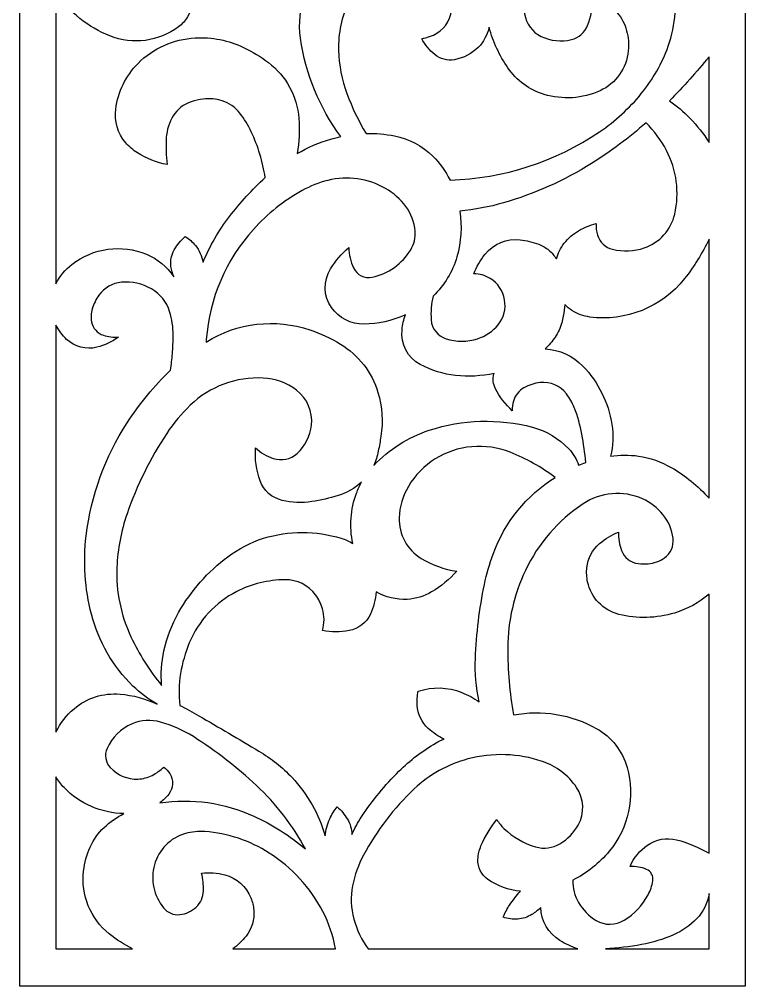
# Model space of a CAD drawing. Header units: centimetres. Extents: x -27 to -20.4, y -8.8 to 8.8.
# Drawn here: x -27 to -20.39, y -8.79 to 0 of the extents above; entities that cross this region are included whole.
import ezdxf

# ---------------------------------------------------------------- set-up
doc = ezdxf.new("R2010")
doc.units = ezdxf.units.CM
doc.header["$MEASUREMENT"] = 0
doc.layers.add('layer 1', color=7, linetype='Continuous')

msp = doc.modelspace()

# ---------------------------------------------------------------- linework, layer by layer
at = {"layer": 'layer 1', "color": 250}
for points, knots in [([(-26.99914, 8.80077), (-26.99914, 8.80077), (-20.39096, 8.80077), (-20.39096, 8.80077), (-20.39096, 8.80077), (-20.39096, 8.80077), (-20.39096, -8.79351), (-20.39096, -8.79351), (-20.39096, -8.79351), (-20.39096, -8.79351), (-26.99913, -8.79351), (-26.99913, -8.79351), (-26.99913, -8.79351), (-26.99913, -8.79351), (-26.99913, 8.80077), (-26.99913, 8.80077), (-26.99913, 8.80077), (-26.99913, 8.80077), (-26.99914, 8.80077), (-26.99914, 8.80077)], [0, 0, 0, 0, 0.1666667, 0.1666667, 0.1666667, 0.1666667, 0.3333333, 0.3333333, 0.3333333, 0.3333333, 0.5, 0.5, 0.5, 0.5, 0.6666667, 0.6666667, 0.6666667, 0.6666667, 1, 1, 1, 1]), ([(-26.66579, -2.4034), (-26.66579, -2.4034), (-26.66579, 0.24442), (-26.66579, 0.24442), (-26.66579, 0.24442), (-26.54449, 0.06792), (-26.37362, -0.06853), (-26.17463, -0.14771), (-26.17463, -0.14771), (-25.96661, -0.23045), (-25.73074, -0.19917), (-25.55162, -0.06489), (-25.55162, -0.06489), (-25.51878, -0.04029), (-25.49077, -0.00986), (-25.46898, 0.02491), (-25.46898, 0.02491), (-25.42393, 0.09677), (-25.41062, 0.18401), (-25.43224, 0.26601), (-25.43224, 0.26601), (-25.46281, 0.38204), (-25.51227, 0.4922), (-25.57868, 0.59214), (-25.57868, 0.59214), (-25.60114, 0.55385), (-25.63043, 0.52), (-25.66509, 0.49227), (-25.66509, 0.49227), (-25.72547, 0.44395), (-25.80479, 0.42609), (-25.88007, 0.4438), (-25.88007, 0.4438), (-25.97101, 0.4652), (-26.05396, 0.51226), (-26.119, 0.57933), (-26.119, 0.57933), (-26.22053, 0.68395), (-26.25732, 0.83555), (-26.2152, 0.97511), (-26.2152, 0.97511), (-26.18725, 1.06768), (-26.13826, 1.15257), (-26.0721, 1.22309), (-26.0721, 1.22309), (-25.95251, 1.35048), (-25.79204, 1.43211), (-25.61865, 1.45383), (-25.61865, 1.45383), (-25.51855, 1.46637), (-25.41684, 1.45455), (-25.32227, 1.4194), (-25.32227, 1.4194), (-25.2214, 1.38192), (-25.12725, 1.32828), (-25.04356, 1.26064), (-25.04356, 1.26064), (-24.83306, 1.09049), (-24.65961, 0.8789), (-24.53403, 0.63912), (-24.53403, 0.63912), (-24.46762, 0.51232), (-24.42102, 0.37605), (-24.39587, 0.23514), (-24.39587, 0.23514), (-24.44491, 0.10647), (-24.46045, -0.03247), (-24.44101, -0.16879), (-24.44101, -0.16879), (-24.39476, -0.49307), (-24.26857, -0.8006), (-24.07364, -1.06386), (-24.07364, -1.06386), (-24.10444, -1.07036), (-24.13501, -1.07795), (-24.16527, -1.08661), (-24.16527, -1.08661), (-24.27275, -1.11798), (-24.3759, -1.16254), (-24.47241, -1.21929), (-24.47241, -1.21929), (-24.45289, -1.11323), (-24.44727, -1.00511), (-24.4557, -0.8976), (-24.4557, -0.8976), (-24.4715, -0.69642), (-24.57239, -0.5117), (-24.73321, -0.3898), (-24.73321, -0.3898), (-24.80354, -0.33648), (-24.87911, -0.29046), (-24.95876, -0.25245), (-24.95876, -0.25245), (-25.09603, -0.18694), (-25.24749, -0.15701), (-25.39935, -0.16539), (-25.39935, -0.16539), (-25.59546, -0.17626), (-25.78059, -0.2589), (-25.91954, -0.39772), (-25.91954, -0.39772), (-26.03058, -0.51033), (-26.10167, -0.65611), (-26.12194, -0.81296), (-26.12194, -0.81296), (-26.1362, -0.92341), (-26.10348, -1.03471), (-26.03165, -1.11982), (-26.03165, -1.11982), (-26.001, -1.15614), (-25.96485, -1.18741), (-25.9245, -1.21249), (-25.9245, -1.21249), (-25.84162, -1.26402), (-25.75013, -1.3001), (-25.65438, -1.31898), (-25.65438, -1.31898), (-25.66462, -1.23737), (-25.66711, -1.15496), (-25.66183, -1.07288), (-25.66183, -1.07288), (-25.65732, -1.00272), (-25.63582, -0.93468), (-25.59922, -0.87465), (-25.59922, -0.87465), (-25.56197, -0.81356), (-25.50363, -0.76817), (-25.43527, -0.74707), (-25.43527, -0.74707), (-25.39986, -0.73613), (-25.3636, -0.72816), (-25.32688, -0.72322), (-25.32688, -0.72322), (-25.26907, -0.71545), (-25.21023, -0.72051), (-25.15459, -0.73803), (-25.15459, -0.73803), (-25.09026, -0.75835), (-25.0337, -0.79799), (-24.99264, -0.85151), (-24.99264, -0.85151), (-24.95241, -0.90396), (-24.91782, -0.96051), (-24.88945, -1.0202), (-24.88945, -1.0202), (-24.82671, -1.15212), (-24.78402, -1.2927), (-24.76282, -1.43723), (-24.76282, -1.43723), (-24.88074, -1.54595), (-24.98917, -1.6645), (-25.08695, -1.79165), (-25.08695, -1.79165), (-25.18497, -1.9191), (-25.266, -2.05871), (-25.32804, -2.20704), (-25.32804, -2.20704), (-25.33387, -2.17948), (-25.34254, -2.1526), (-25.35391, -2.12682), (-25.35391, -2.12682), (-25.36529, -2.10101), (-25.37993, -2.07678), (-25.3975, -2.0547), (-25.3975, -2.0547), (-25.4233, -2.02279), (-25.45451, -1.9957), (-25.48971, -1.97462), (-25.48971, -1.97462), (-25.52977, -2.00812), (-25.56346, -2.04853), (-25.58919, -2.09397), (-25.58919, -2.09397), (-25.61538, -2.14022), (-25.62596, -2.19364), (-25.61935, -2.24638), (-25.61935, -2.24638), (-25.61532, -2.27857), (-25.60686, -2.31004), (-25.59422, -2.33991), (-25.59422, -2.33991), (-25.6545, -2.24844), (-25.74072, -2.17713), (-25.84189, -2.13511), (-25.84189, -2.13511), (-26.06837, -2.04109), (-26.32772, -2.07618), (-26.52091, -2.22722), (-26.52091, -2.22722), (-26.58155, -2.27462), (-26.631, -2.33474), (-26.66579, -2.4034), (-26.66579, -2.4034), (-26.66579, -2.4034), (-26.66579, -2.4034), (-26.66579, -2.4034)], [0, 0, 0, 0, 0.02, 0.02, 0.02, 0.02, 0.04, 0.04, 0.04, 0.04, 0.06, 0.06, 0.06, 0.06, 0.08, 0.08, 0.08, 0.08, 0.1, 0.1, 0.1, 0.1, 0.12, 0.12, 0.12, 0.12, 0.14, 0.14, 0.14, 0.14, 0.16, 0.16, 0.16, 0.16, 0.18, 0.18, 0.18, 0.18, 0.2, 0.2, 0.2, 0.2, 0.22, 0.22, 0.22, 0.22, 0.24, 0.24, 0.24, 0.24, 0.26, 0.26, 0.26, 0.26, 0.28, 0.28, 0.28, 0.28, 0.3, 0.3, 0.3, 0.3, 0.32, 0.32, 0.32, 0.32, 0.34, 0.34, 0.34, 0.34, 0.36, 0.36, 0.36, 0.36, 0.38, 0.38, 0.38, 0.38, 0.4, 0.4, 0.4, 0.4, 0.42, 0.42, 0.42, 0.42, 0.44, 0.44, 0.44, 0.44, 0.46, 0.46, 0.46, 0.46, 0.48, 0.48, 0.48, 0.48, 0.5, 0.5, 0.5, 0.5, 0.52, 0.52, 0.52, 0.52, 0.54, 0.54, 0.54, 0.54, 0.56, 0.56, 0.56, 0.56, 0.58, 0.58, 0.58, 0.58, 0.6, 0.6, 0.6, 0.6, 0.62, 0.62, 0.62, 0.62, 0.64, 0.64, 0.64, 0.64, 0.66, 0.66, 0.66, 0.66, 0.68, 0.68, 0.68, 0.68, 0.7, 0.7, 0.7, 0.7, 0.72, 0.72, 0.72, 0.72, 0.74, 0.74, 0.74, 0.74, 0.76, 0.76, 0.76, 0.76, 0.78, 0.78, 0.78, 0.78, 0.8, 0.8, 0.8, 0.8, 0.82, 0.82, 0.82, 0.82, 0.84, 0.84, 0.84, 0.84, 0.86, 0.86, 0.86, 0.86, 0.88, 0.88, 0.88, 0.88, 0.9, 0.9, 0.9, 0.9, 0.92, 0.92, 0.92, 0.92, 0.94, 0.94, 0.94, 0.94, 0.96, 0.96, 0.96, 0.96, 1, 1, 1, 1]), ([(-23.33859, -0.17281), (-23.3089, -0.22822), (-23.26862, -0.27726), (-23.22001, -0.31714), (-23.22001, -0.31714), (-23.16953, -0.35855), (-23.10348, -0.37574), (-23.03922, -0.36413), (-23.03922, -0.36413), (-22.95655, -0.3492), (-22.88056, -0.30907), (-22.82163, -0.24919), (-22.82163, -0.24919), (-22.79841, -0.22559), (-22.7789, -0.19861), (-22.76375, -0.16917), (-22.76375, -0.16917), (-22.74865, -0.13982), (-22.73657, -0.10902), (-22.72769, -0.07723), (-22.72769, -0.07723), (-22.72729, -0.07586), (-22.72689, -0.07449), (-22.7265, -0.07312), (-22.7265, -0.07312), (-22.7261, -0.07175), (-22.72574, -0.07037), (-22.72541, -0.06898), (-22.72541, -0.06898), (-22.68919, -0.20092), (-22.63116, -0.32584), (-22.5537, -0.43862), (-22.5537, -0.43862), (-22.47453, -0.55385), (-22.35875, -0.63882), (-22.22506, -0.67971), (-22.22506, -0.67971), (-22.05693, -0.73118), (-21.87588, -0.71944), (-21.71584, -0.64661), (-21.71584, -0.64661), (-21.57081, -0.58058), (-21.47254, -0.4418), (-21.45859, -0.28306), (-21.45859, -0.28306), (-21.4532, -0.22179), (-21.45838, -0.16007), (-21.47394, -0.10056), (-21.47394, -0.10056), (-21.48958, -0.04072), (-21.51875, 0.01472), (-21.55923, 0.0615), (-21.55923, 0.0615), (-21.61743, 0.12712), (-21.69355, 0.17422), (-21.77825, 0.19702), (-21.77825, 0.19702), (-21.78118, 0.11185), (-21.79839, 0.02774), (-21.82914, -0.05174), (-21.82914, -0.05174), (-21.85405, -0.11614), (-21.9089, -0.16434), (-21.97596, -0.18081), (-21.97596, -0.18081), (-22.06828, -0.20347), (-22.16565, -0.19336), (-22.25136, -0.15225), (-22.25136, -0.15225), (-22.33298, -0.11302), (-22.38959, -0.03547), (-22.40217, 0.05422), (-22.40217, 0.05422), (-22.41177, 0.12267), (-22.40959, 0.19227), (-22.39574, 0.25999), (-22.39574, 0.25999), (-22.36384, 0.41606), (-22.30178, 0.56445), (-22.2131, 0.69679), (-22.2131, 0.69679), (-22.13981, 0.80617), (-22.02855, 0.88461), (-21.90092, 0.91697), (-21.90092, 0.91697), (-21.74573, 0.95437), (-21.58243, 0.93931), (-21.43667, 0.87421), (-21.43667, 0.87421), (-21.33611, 0.82929), (-21.25026, 0.75682), (-21.18907, 0.66525), (-21.18907, 0.66525), (-21.12859, 0.57475), (-21.08485, 0.47408), (-21.05994, 0.36812), (-21.05994, 0.36812), (-21.01249, 0.16623), (-21.02476, -0.0452), (-21.09518, -0.24027), (-21.09518, -0.24027), (-21.15183, -0.39719), (-21.23473, -0.54341), (-21.34028, -0.67261), (-21.34028, -0.67261), (-21.44939, -0.80617), (-21.57735, -0.92319), (-21.7201, -1.01996), (-21.7201, -1.01996), (-22.12252, -1.29277), (-22.59453, -1.44546), (-23.08048, -1.46017), (-23.08048, -1.46017), (-23.12058, -1.3795), (-23.17358, -1.30596), (-23.23743, -1.2424), (-23.23743, -1.2424), (-23.33258, -1.14769), (-23.45355, -1.08326), (-23.58525, -1.05721), (-23.58525, -1.05721), (-23.67053, -1.04033), (-23.75744, -1.03323), (-23.84432, -1.03604), (-23.84432, -1.03604), (-23.91339, -0.9206), (-23.97165, -0.799), (-24.01837, -0.67285), (-24.01837, -0.67285), (-24.06529, -0.54612), (-24.09116, -0.41253), (-24.09495, -0.27745), (-24.09495, -0.27745), (-24.09925, -0.12406), (-24.06742, 0.02826), (-24.00208, 0.1671), (-24.00208, 0.1671), (-23.90134, 0.3813), (-23.67578, 0.50832), (-23.44035, 0.48376), (-23.44035, 0.48376), (-23.36797, 0.47582), (-23.29819, 0.45206), (-23.23599, 0.4142), (-23.23599, 0.4142), (-23.13365, 0.35191), (-23.06984, 0.24188), (-23.06646, 0.12213), (-23.06646, 0.12213), (-23.06366, 0.02282), (-23.1146, -0.07037), (-23.19964, -0.12171), (-23.19964, -0.12171), (-23.24228, -0.14744), (-23.28945, -0.16478), (-23.33859, -0.17281), (-23.33859, -0.17281), (-23.33859, -0.17281), (-23.33859, -0.17281), (-23.33859, -0.17281)], [0, 0, 0, 0, 0.0243902, 0.0243902, 0.0243902, 0.0243902, 0.0487805, 0.0487805, 0.0487805, 0.0487805, 0.0731707, 0.0731707, 0.0731707, 0.0731707, 0.097561, 0.097561, 0.097561, 0.097561, 0.1219512, 0.1219512, 0.1219512, 0.1219512, 0.1463415, 0.1463415, 0.1463415, 0.1463415, 0.1707317, 0.1707317, 0.1707317, 0.1707317, 0.195122, 0.195122, 0.195122, 0.195122, 0.2195122, 0.2195122, 0.2195122, 0.2195122, 0.2439024, 0.2439024, 0.2439024, 0.2439024, 0.2682927, 0.2682927, 0.2682927, 0.2682927, 0.2926829, 0.2926829, 0.2926829, 0.2926829, 0.3170732, 0.3170732, 0.3170732, 0.3170732, 0.3414634, 0.3414634, 0.3414634, 0.3414634, 0.3658537, 0.3658537, 0.3658537, 0.3658537, 0.3902439, 0.3902439, 0.3902439, 0.3902439, 0.4146341, 0.4146341, 0.4146341, 0.4146341, 0.4390244, 0.4390244, 0.4390244, 0.4390244, 0.4634146, 0.4634146, 0.4634146, 0.4634146, 0.4878049, 0.4878049, 0.4878049, 0.4878049, 0.5121951, 0.5121951, 0.5121951, 0.5121951, 0.5365854, 0.5365854, 0.5365854, 0.5365854, 0.5609756, 0.5609756, 0.5609756, 0.5609756, 0.5853659, 0.5853659, 0.5853659, 0.5853659, 0.6097561, 0.6097561, 0.6097561, 0.6097561, 0.6341463, 0.6341463, 0.6341463, 0.6341463, 0.6585366, 0.6585366, 0.6585366, 0.6585366, 0.6829268, 0.6829268, 0.6829268, 0.6829268, 0.7073171, 0.7073171, 0.7073171, 0.7073171, 0.7317073, 0.7317073, 0.7317073, 0.7317073, 0.7560976, 0.7560976, 0.7560976, 0.7560976, 0.7804878, 0.7804878, 0.7804878, 0.7804878, 0.804878, 0.804878, 0.804878, 0.804878, 0.8292683, 0.8292683, 0.8292683, 0.8292683, 0.8536585, 0.8536585, 0.8536585, 0.8536585, 0.8780488, 0.8780488, 0.8780488, 0.8780488, 0.902439, 0.902439, 0.902439, 0.902439, 0.9268293, 0.9268293, 0.9268293, 0.9268293, 0.9512195, 0.9512195, 0.9512195, 0.9512195, 1, 1, 1, 1]), ([(-21.08453, -0.73852), (-20.95811, -0.61077), (-20.83794, -0.47701), (-20.72444, -0.33766), (-20.72444, -0.33766), (-20.72444, -0.33766), (-20.72444, -1.11679), (-20.72444, -1.11679), (-20.72444, -1.11679), (-20.77478, -1.03733), (-20.83295, -0.96313), (-20.89811, -0.89529), (-20.89811, -0.89529), (-20.95488, -0.83696), (-21.01733, -0.78445), (-21.08453, -0.73853), (-21.08453, -0.73853), (-21.08453, -0.73853), (-21.08453, -0.73852), (-21.08453, -0.73852)], [0, 0, 0, 0, 0.1666667, 0.1666667, 0.1666667, 0.1666667, 0.3333333, 0.3333333, 0.3333333, 0.3333333, 0.5, 0.5, 0.5, 0.5, 0.6666667, 0.6666667, 0.6666667, 0.6666667, 1, 1, 1, 1]), ([(-23.23393, -2.51571), (-23.1321, -2.41739), (-23.05778, -2.29421), (-23.01833, -2.15826), (-23.01833, -2.15826), (-22.97908, -2.02299), (-22.97003, -1.88081), (-22.99187, -1.74166), (-22.99187, -1.74166), (-22.85725, -1.72949), (-22.72412, -1.70451), (-22.59424, -1.66705), (-22.59424, -1.66705), (-22.31175, -1.58554), (-22.04216, -1.46483), (-21.79323, -1.30836), (-21.79323, -1.30836), (-21.61808, -1.19826), (-21.45203, -1.07435), (-21.29664, -0.93778), (-21.29664, -0.93778), (-21.22291, -1.01222), (-21.16062, -1.09722), (-21.11183, -1.18994), (-21.11183, -1.18994), (-21.01821, -1.36781), (-20.99134, -1.57345), (-21.03599, -1.76943), (-21.03599, -1.76943), (-21.06877, -1.91332), (-21.17422, -2.02986), (-21.31409, -2.07694), (-21.31409, -2.07694), (-21.40687, -2.10817), (-21.5066, -2.11271), (-21.60184, -2.09005), (-21.60184, -2.09005), (-21.66753, -2.07444), (-21.72005, -2.02509), (-21.73979, -1.96051), (-21.73979, -1.96051), (-21.75012, -1.92668), (-21.75427, -1.89126), (-21.75205, -1.85596), (-21.75205, -1.85596), (-21.80769, -1.87084), (-21.86117, -1.89283), (-21.91117, -1.92141), (-21.91117, -1.92141), (-21.96145, -1.95015), (-22.00557, -1.98849), (-22.04105, -2.03427), (-22.04105, -2.03427), (-22.07362, -2.07723), (-22.09815, -2.12572), (-22.11346, -2.17741), (-22.11346, -2.17741), (-22.13156, -2.14751), (-22.15446, -2.1208), (-22.18125, -2.09835), (-22.18125, -2.09835), (-22.20892, -2.07555), (-22.24006, -2.05735), (-22.2735, -2.04443), (-22.2735, -2.04443), (-22.32759, -2.02354), (-22.38413, -2.00968), (-22.44175, -2.0032), (-22.44175, -2.0032), (-22.56413, -1.98947), (-22.68493, -2.03923), (-22.76202, -2.13526), (-22.76202, -2.13526), (-22.80496, -2.18873), (-22.83954, -2.2484), (-22.8646, -2.31225), (-22.8646, -2.31225), (-22.81207, -2.31327), (-22.7607, -2.32799), (-22.7156, -2.35493), (-22.7156, -2.35493), (-22.64601, -2.39782), (-22.59818, -2.46853), (-22.58427, -2.54908), (-22.58427, -2.54908), (-22.57035, -2.62964), (-22.59199, -2.71265), (-22.64315, -2.7764), (-22.64315, -2.7764), (-22.69132, -2.83632), (-22.75615, -2.88069), (-22.82943, -2.90393), (-22.82943, -2.90393), (-22.92276, -2.93359), (-23.02302, -2.93377), (-23.11647, -2.90446), (-23.11647, -2.90446), (-23.19278, -2.88055), (-23.24665, -2.8122), (-23.25218, -2.73242), (-23.25218, -2.73242), (-23.2572, -2.65969), (-23.25105, -2.58659), (-23.23393, -2.51572), (-23.23393, -2.51572), (-23.23393, -2.51572), (-23.23393, -2.51571), (-23.23393, -2.51571)], [0, 0, 0, 0, 0.0357143, 0.0357143, 0.0357143, 0.0357143, 0.0714286, 0.0714286, 0.0714286, 0.0714286, 0.1071429, 0.1071429, 0.1071429, 0.1071429, 0.1428571, 0.1428571, 0.1428571, 0.1428571, 0.1785714, 0.1785714, 0.1785714, 0.1785714, 0.2142857, 0.2142857, 0.2142857, 0.2142857, 0.25, 0.25, 0.25, 0.25, 0.2857143, 0.2857143, 0.2857143, 0.2857143, 0.3214286, 0.3214286, 0.3214286, 0.3214286, 0.3571429, 0.3571429, 0.3571429, 0.3571429, 0.3928571, 0.3928571, 0.3928571, 0.3928571, 0.4285714, 0.4285714, 0.4285714, 0.4285714, 0.4642857, 0.4642857, 0.4642857, 0.4642857, 0.5, 0.5, 0.5, 0.5, 0.5357143, 0.5357143, 0.5357143, 0.5357143, 0.5714286, 0.5714286, 0.5714286, 0.5714286, 0.6071429, 0.6071429, 0.6071429, 0.6071429, 0.6428571, 0.6428571, 0.6428571, 0.6428571, 0.6785714, 0.6785714, 0.6785714, 0.6785714, 0.7142857, 0.7142857, 0.7142857, 0.7142857, 0.75, 0.75, 0.75, 0.75, 0.7857143, 0.7857143, 0.7857143, 0.7857143, 0.8214286, 0.8214286, 0.8214286, 0.8214286, 0.8571429, 0.8571429, 0.8571429, 0.8571429, 0.8928571, 0.8928571, 0.8928571, 0.8928571, 0.9285714, 0.9285714, 0.9285714, 0.9285714, 1, 1, 1, 1]), ([(-23.7747, -4.05901), (-23.75603, -4.01676), (-23.74214, -3.97257), (-23.73328, -3.92723), (-23.73328, -3.92723), (-23.72445, -3.88204), (-23.71651, -3.83667), (-23.70947, -3.79117), (-23.70947, -3.79117), (-23.68888, -3.65836), (-23.69804, -3.5227), (-23.73633, -3.39387), (-23.73633, -3.39387), (-23.79129, -3.20898), (-23.91333, -3.05142), (-24.07867, -2.95207), (-24.07867, -2.95207), (-24.16598, -2.8996), (-24.25862, -2.85663), (-24.35508, -2.82389), (-24.35508, -2.82389), (-24.67065, -2.71682), (-25.0174, -2.75745), (-25.29952, -2.93481), (-25.29952, -2.93481), (-25.29977, -2.93498), (-25.30002, -2.93513), (-25.30028, -2.93529), (-25.30028, -2.93529), (-25.29963, -2.9268), (-25.29899, -2.9183), (-25.29834, -2.90981), (-25.29834, -2.90981), (-25.27021, -2.5377), (-25.11909, -2.18529), (-24.86904, -1.90828), (-24.86904, -1.90828), (-24.74155, -1.76707), (-24.5917, -1.64772), (-24.42557, -1.55501), (-24.42557, -1.55501), (-24.35199, -1.51395), (-24.27325, -1.48285), (-24.19147, -1.46254), (-24.19147, -1.46254), (-24.01383, -1.4184), (-23.82586, -1.44482), (-23.66722, -1.53614), (-23.66722, -1.53614), (-23.59492, -1.57776), (-23.53188, -1.63379), (-23.48203, -1.7007), (-23.48203, -1.7007), (-23.43361, -1.76577), (-23.40446, -1.8432), (-23.39793, -1.92404), (-23.39793, -1.92404), (-23.39314, -1.98329), (-23.40715, -2.04258), (-23.43794, -2.09342), (-23.43794, -2.09342), (-23.51542, -2.22137), (-23.64194, -2.31212), (-23.78795, -2.3446), (-23.78795, -2.3446), (-23.85766, -2.36012), (-23.92875, -2.32448), (-23.95813, -2.25938), (-23.95813, -2.25938), (-23.98444, -2.20103), (-23.99941, -2.13818), (-24.00223, -2.07424), (-24.00223, -2.07424), (-24.0662, -2.13098), (-24.12191, -2.19637), (-24.16777, -2.26853), (-24.16777, -2.26853), (-24.23661, -2.37692), (-24.23315, -2.51604), (-24.15886, -2.62076), (-24.15886, -2.62076), (-24.09125, -2.7161), (-23.98125, -2.77214), (-23.86438, -2.77068), (-23.86438, -2.77068), (-23.73598, -2.76909), (-23.60932, -2.74113), (-23.49218, -2.6885), (-23.49218, -2.6885), (-23.49129, -2.68808), (-23.49039, -2.68766), (-23.48951, -2.68724), (-23.48951, -2.68724), (-23.48951, -2.68724), (-23.48683, -2.68597), (-23.48683, -2.68597), (-23.48683, -2.68597), (-23.50191, -2.73037), (-23.51214, -2.77626), (-23.51734, -2.82286), (-23.51734, -2.82286), (-23.53179, -2.95247), (-23.46603, -3.07774), (-23.35105, -3.13928), (-23.35105, -3.13928), (-23.25165, -3.19253), (-23.14304, -3.22633), (-23.03097, -3.23888), (-23.03097, -3.23888), (-22.91357, -3.25104), (-22.79501, -3.2449), (-22.67949, -3.22067), (-22.67949, -3.22067), (-22.67962, -3.22135), (-22.6798, -3.22203), (-22.68, -3.2227), (-22.68, -3.2227), (-22.68021, -3.22336), (-22.68042, -3.22403), (-22.68062, -3.2247), (-22.68062, -3.2247), (-22.69356, -3.26974), (-22.68869, -3.31799), (-22.66699, -3.35952), (-22.66699, -3.35952), (-22.62783, -3.43447), (-22.57615, -3.50215), (-22.51415, -3.55966), (-22.51415, -3.55966), (-22.51583, -3.53023), (-22.51254, -3.50073), (-22.50444, -3.47238), (-22.50444, -3.47238), (-22.48965, -3.42067), (-22.45497, -3.37687), (-22.40803, -3.35059), (-22.40803, -3.35059), (-22.3624, -3.32505), (-22.3121, -3.3089), (-22.26013, -3.30309), (-22.26013, -3.30309), (-22.16811, -3.29281), (-22.07741, -3.33183), (-22.02152, -3.40565), (-22.02152, -3.40565), (-21.99235, -3.44419), (-21.96846, -3.48646), (-21.95049, -3.53132), (-21.95049, -3.53132), (-21.91911, -3.60962), (-21.89581, -3.69095), (-21.88097, -3.77399), (-21.88097, -3.77399), (-21.86577, -3.85899), (-21.85387, -3.94455), (-21.84528, -4.03046), (-21.84528, -4.03046), (-21.86753, -4.03838), (-21.88955, -4.04687), (-21.91136, -4.05593), (-21.91136, -4.05593), (-21.92954, -4.00011), (-21.95979, -3.94902), (-21.99998, -3.90623), (-21.99998, -3.90623), (-22.08959, -3.81085), (-22.20418, -3.74265), (-22.33075, -3.70939), (-22.33075, -3.70939), (-22.6401, -3.6281), (-22.96617, -3.63779), (-23.27012, -3.7374), (-23.27012, -3.7374), (-23.4627, -3.80051), (-23.63619, -3.91107), (-23.7747, -4.059), (-23.7747, -4.059), (-23.7747, -4.059), (-23.7747, -4.05901), (-23.7747, -4.05901)], [0, 0, 0, 0, 0.0217391, 0.0217391, 0.0217391, 0.0217391, 0.0434783, 0.0434783, 0.0434783, 0.0434783, 0.0652174, 0.0652174, 0.0652174, 0.0652174, 0.0869565, 0.0869565, 0.0869565, 0.0869565, 0.1086957, 0.1086957, 0.1086957, 0.1086957, 0.1304348, 0.1304348, 0.1304348, 0.1304348, 0.1521739, 0.1521739, 0.1521739, 0.1521739, 0.173913, 0.173913, 0.173913, 0.173913, 0.1956522, 0.1956522, 0.1956522, 0.1956522, 0.2173913, 0.2173913, 0.2173913, 0.2173913, 0.2391304, 0.2391304, 0.2391304, 0.2391304, 0.2608696, 0.2608696, 0.2608696, 0.2608696, 0.2826087, 0.2826087, 0.2826087, 0.2826087, 0.3043478, 0.3043478, 0.3043478, 0.3043478, 0.326087, 0.326087, 0.326087, 0.326087, 0.3478261, 0.3478261, 0.3478261, 0.3478261, 0.3695652, 0.3695652, 0.3695652, 0.3695652, 0.3913043, 0.3913043, 0.3913043, 0.3913043, 0.4130435, 0.4130435, 0.4130435, 0.4130435, 0.4347826, 0.4347826, 0.4347826, 0.4347826, 0.4565217, 0.4565217, 0.4565217, 0.4565217, 0.4782609, 0.4782609, 0.4782609, 0.4782609, 0.5, 0.5, 0.5, 0.5, 0.5217391, 0.5217391, 0.5217391, 0.5217391, 0.5434783, 0.5434783, 0.5434783, 0.5434783, 0.5652174, 0.5652174, 0.5652174, 0.5652174, 0.5869565, 0.5869565, 0.5869565, 0.5869565, 0.6086957, 0.6086957, 0.6086957, 0.6086957, 0.6304348, 0.6304348, 0.6304348, 0.6304348, 0.6521739, 0.6521739, 0.6521739, 0.6521739, 0.673913, 0.673913, 0.673913, 0.673913, 0.6956522, 0.6956522, 0.6956522, 0.6956522, 0.7173913, 0.7173913, 0.7173913, 0.7173913, 0.7391304, 0.7391304, 0.7391304, 0.7391304, 0.7608696, 0.7608696, 0.7608696, 0.7608696, 0.7826087, 0.7826087, 0.7826087, 0.7826087, 0.8043478, 0.8043478, 0.8043478, 0.8043478, 0.826087, 0.826087, 0.826087, 0.826087, 0.8478261, 0.8478261, 0.8478261, 0.8478261, 0.8695652, 0.8695652, 0.8695652, 0.8695652, 0.8913043, 0.8913043, 0.8913043, 0.8913043, 0.9130435, 0.9130435, 0.9130435, 0.9130435, 0.9347826, 0.9347826, 0.9347826, 0.9347826, 0.9565217, 0.9565217, 0.9565217, 0.9565217, 1, 1, 1, 1]), ([(-20.72444, -4.35546), (-20.8237, -4.24445), (-20.93998, -4.15001), (-21.06898, -4.07562), (-21.06898, -4.07562), (-21.16057, -4.02281), (-21.26124, -3.98771), (-21.36582, -3.97213), (-21.36582, -3.97213), (-21.45064, -3.96086), (-21.53658, -3.96137), (-21.62125, -3.97367), (-21.62125, -3.97367), (-21.59701, -3.87918), (-21.59247, -3.78076), (-21.60792, -3.68444), (-21.60792, -3.68444), (-21.64, -3.48449), (-21.73201, -3.2991), (-21.87191, -3.15268), (-21.87191, -3.15268), (-21.96225, -3.05813), (-22.08565, -3.00232), (-22.21631, -2.99697), (-22.21631, -2.99697), (-22.18113, -2.96466), (-22.14994, -2.92829), (-22.12337, -2.8886), (-22.12337, -2.8886), (-22.09672, -2.84879), (-22.07669, -2.80494), (-22.06407, -2.75873), (-22.06407, -2.75873), (-22.05854, -2.73844), (-22.05379, -2.71793), (-22.04986, -2.69726), (-22.04986, -2.69726), (-22.04322, -2.66227), (-22.03863, -2.62693), (-22.03609, -2.5914), (-22.03609, -2.5914), (-22.01693, -2.61276), (-21.99505, -2.63152), (-21.97102, -2.64721), (-21.97102, -2.64721), (-21.92232, -2.6787), (-21.86725, -2.69896), (-21.80975, -2.70653), (-21.80975, -2.70653), (-21.48081, -2.74978), (-21.15358, -2.6173), (-20.94765, -2.35719), (-20.94765, -2.35719), (-20.85979, -2.24625), (-20.78491, -2.12567), (-20.72444, -1.99773), (-20.72444, -1.99773), (-20.72444, -1.99773), (-20.72444, -4.35546), (-20.72444, -4.35546)], [0, 0, 0, 0, 0.0625, 0.0625, 0.0625, 0.0625, 0.125, 0.125, 0.125, 0.125, 0.1875, 0.1875, 0.1875, 0.1875, 0.25, 0.25, 0.25, 0.25, 0.3125, 0.3125, 0.3125, 0.3125, 0.375, 0.375, 0.375, 0.375, 0.4375, 0.4375, 0.4375, 0.4375, 0.5, 0.5, 0.5, 0.5, 0.5625, 0.5625, 0.5625, 0.5625, 0.625, 0.625, 0.625, 0.625, 0.6875, 0.6875, 0.6875, 0.6875, 0.75, 0.75, 0.75, 0.75, 0.8125, 0.8125, 0.8125, 0.8125, 0.875, 0.875, 0.875, 0.875, 1, 1, 1, 1]), ([(-26.66579, -6.48447), (-26.66579, -6.48447), (-26.66579, -2.77987), (-26.66579, -2.77987), (-26.66579, -2.77987), (-26.64139, -2.82844), (-26.60866, -2.87234), (-26.56908, -2.90958), (-26.56908, -2.90958), (-26.49535, -2.97892), (-26.39163, -3.00623), (-26.29333, -2.98211), (-26.29333, -2.98211), (-26.22286, -2.96482), (-26.15659, -2.9336), (-26.09839, -2.89025), (-26.09839, -2.89025), (-26.14413, -2.89241), (-26.18989, -2.88648), (-26.23357, -2.87276), (-26.23357, -2.87276), (-26.28945, -2.85521), (-26.33109, -2.80819), (-26.34182, -2.75061), (-26.34182, -2.75061), (-26.34918, -2.7111), (-26.34711, -2.67039), (-26.33579, -2.63182), (-26.33579, -2.63182), (-26.32267, -2.58709), (-26.30198, -2.54491), (-26.27464, -2.50715), (-26.27464, -2.50715), (-26.22663, -2.44083), (-26.15236, -2.39832), (-26.07087, -2.39047), (-26.07087, -2.39047), (-25.97568, -2.38131), (-25.87996, -2.40213), (-25.79716, -2.44998), (-25.79716, -2.44998), (-25.71803, -2.49557), (-25.65896, -2.56937), (-25.63175, -2.65654), (-25.63175, -2.65654), (-25.61001, -2.7262), (-25.59905, -2.7988), (-25.59924, -2.87176), (-25.59924, -2.87176), (-25.59938, -2.92802), (-25.60181, -2.98425), (-25.60652, -3.0403), (-25.60652, -3.0403), (-25.61075, -3.09017), (-25.61626, -3.13993), (-25.62305, -3.18951), (-25.62305, -3.18951), (-25.77249, -3.33418), (-25.90512, -3.49518), (-26.01849, -3.66956), (-26.01849, -3.66956), (-26.21982, -3.97925), (-26.34728, -4.3309), (-26.39107, -4.69767), (-26.39107, -4.69767), (-26.4196, -4.93667), (-26.40341, -5.17881), (-26.34325, -5.41187), (-26.34325, -5.41187), (-26.27916, -5.66019), (-26.14852, -5.88617), (-25.96526, -6.06558), (-25.96526, -6.06558), (-25.89954, -6.12993), (-25.82562, -6.18529), (-25.74539, -6.23026), (-25.74539, -6.23026), (-25.85167, -6.18036), (-25.96589, -6.14962), (-26.08286, -6.13943), (-26.08286, -6.13943), (-26.23456, -6.12623), (-26.38516, -6.17402), (-26.50144, -6.27234), (-26.50144, -6.27234), (-26.57052, -6.33074), (-26.6265, -6.40299), (-26.66579, -6.48447)], [0, 0, 0, 0, 0.0434783, 0.0434783, 0.0434783, 0.0434783, 0.0869565, 0.0869565, 0.0869565, 0.0869565, 0.1304348, 0.1304348, 0.1304348, 0.1304348, 0.173913, 0.173913, 0.173913, 0.173913, 0.2173913, 0.2173913, 0.2173913, 0.2173913, 0.2608696, 0.2608696, 0.2608696, 0.2608696, 0.3043478, 0.3043478, 0.3043478, 0.3043478, 0.3478261, 0.3478261, 0.3478261, 0.3478261, 0.3913043, 0.3913043, 0.3913043, 0.3913043, 0.4347826, 0.4347826, 0.4347826, 0.4347826, 0.4782609, 0.4782609, 0.4782609, 0.4782609, 0.5217391, 0.5217391, 0.5217391, 0.5217391, 0.5652174, 0.5652174, 0.5652174, 0.5652174, 0.6086957, 0.6086957, 0.6086957, 0.6086957, 0.6521739, 0.6521739, 0.6521739, 0.6521739, 0.6956522, 0.6956522, 0.6956522, 0.6956522, 0.7391304, 0.7391304, 0.7391304, 0.7391304, 0.7826087, 0.7826087, 0.7826087, 0.7826087, 0.826087, 0.826087, 0.826087, 0.826087, 0.8695652, 0.8695652, 0.8695652, 0.8695652, 0.9130435, 0.9130435, 0.9130435, 0.9130435, 1, 1, 1, 1]), ([(-23.88509, -4.21133), (-23.90284, -4.24292), (-23.91825, -4.27577), (-23.93119, -4.30961), (-23.93119, -4.30961), (-23.98615, -4.45632), (-23.99783, -4.61565), (-23.9648, -4.76879), (-23.9648, -4.76879), (-23.9977, -4.74793), (-24.03323, -4.73159), (-24.07047, -4.72016), (-24.07047, -4.72016), (-24.30117, -4.64942), (-24.54768, -4.64971), (-24.77819, -4.72108), (-24.77819, -4.72108), (-24.89517, -4.75837), (-25.00496, -4.81514), (-25.10302, -4.88903), (-25.10302, -4.88903), (-25.28517, -5.0263), (-25.4374, -5.19914), (-25.55055, -5.39718), (-25.55055, -5.39718), (-25.61244, -5.50552), (-25.65735, -5.62267), (-25.68374, -5.74462), (-25.68374, -5.74462), (-25.70626, -5.84837), (-25.7133, -5.95486), (-25.70463, -6.06067), (-25.70463, -6.06067), (-25.81499, -5.92479), (-25.90859, -5.77608), (-25.98338, -5.61781), (-25.98338, -5.61781), (-26.07667, -5.42039), (-26.12062, -5.20318), (-26.11146, -4.98502), (-26.11146, -4.98502), (-26.1045, -4.81917), (-26.07341, -4.65517), (-26.0192, -4.49827), (-26.0192, -4.49827), (-25.92992, -4.23985), (-25.80858, -3.99358), (-25.65809, -3.76531), (-25.65809, -3.76531), (-25.59652, -3.67193), (-25.52459, -3.58576), (-25.4437, -3.50851), (-25.4437, -3.50851), (-25.26608, -3.33882), (-25.02624, -3.24971), (-24.7809, -3.2621), (-24.7809, -3.2621), (-24.67141, -3.26763), (-24.56605, -3.30598), (-24.47859, -3.37209), (-24.47859, -3.37209), (-24.37968, -3.44684), (-24.32741, -3.56825), (-24.34096, -3.69148), (-24.34096, -3.69148), (-24.35181, -3.78988), (-24.39809, -3.88104), (-24.47109, -3.94792), (-24.47109, -3.94792), (-24.53006, -4.00198), (-24.61397, -4.01943), (-24.68964, -3.99345), (-24.68964, -3.99345), (-24.74899, -3.97307), (-24.80357, -3.94075), (-24.84997, -3.8985), (-24.84997, -3.8985), (-24.85732, -3.99981), (-24.84325, -4.1015), (-24.80864, -4.197), (-24.80864, -4.197), (-24.77622, -4.28642), (-24.70103, -4.35345), (-24.60847, -4.37535), (-24.60847, -4.37535), (-24.51972, -4.39637), (-24.4278, -4.40032), (-24.33757, -4.38697), (-24.33757, -4.38697), (-24.25659, -4.375), (-24.17671, -4.35652), (-24.09869, -4.33172), (-24.09869, -4.33172), (-24.01997, -4.30669), (-23.94727, -4.26572), (-23.8851, -4.21133), (-23.8851, -4.21133), (-23.8851, -4.21133), (-23.88509, -4.21133), (-23.88509, -4.21133)], [0, 0, 0, 0, 0.0384615, 0.0384615, 0.0384615, 0.0384615, 0.0769231, 0.0769231, 0.0769231, 0.0769231, 0.1153846, 0.1153846, 0.1153846, 0.1153846, 0.1538462, 0.1538462, 0.1538462, 0.1538462, 0.1923077, 0.1923077, 0.1923077, 0.1923077, 0.2307692, 0.2307692, 0.2307692, 0.2307692, 0.2692308, 0.2692308, 0.2692308, 0.2692308, 0.3076923, 0.3076923, 0.3076923, 0.3076923, 0.3461538, 0.3461538, 0.3461538, 0.3461538, 0.3846154, 0.3846154, 0.3846154, 0.3846154, 0.4230769, 0.4230769, 0.4230769, 0.4230769, 0.4615385, 0.4615385, 0.4615385, 0.4615385, 0.5, 0.5, 0.5, 0.5, 0.5384615, 0.5384615, 0.5384615, 0.5384615, 0.5769231, 0.5769231, 0.5769231, 0.5769231, 0.6153846, 0.6153846, 0.6153846, 0.6153846, 0.6538462, 0.6538462, 0.6538462, 0.6538462, 0.6923077, 0.6923077, 0.6923077, 0.6923077, 0.7307692, 0.7307692, 0.7307692, 0.7307692, 0.7692308, 0.7692308, 0.7692308, 0.7692308, 0.8076923, 0.8076923, 0.8076923, 0.8076923, 0.8461538, 0.8461538, 0.8461538, 0.8461538, 0.8846154, 0.8846154, 0.8846154, 0.8846154, 0.9230769, 0.9230769, 0.9230769, 0.9230769, 1, 1, 1, 1]), ([(-25.53864, -6.24238), (-25.55088, -6.14596), (-25.54893, -6.04823), (-25.53286, -5.95238), (-25.53286, -5.95238), (-25.51682, -5.85673), (-25.49008, -5.76316), (-25.45315, -5.67349), (-25.45315, -5.67349), (-25.36978, -5.47097), (-25.2165, -5.30492), (-25.02133, -5.20555), (-25.02133, -5.20555), (-24.8854, -5.13629), (-24.73519, -5.09943), (-24.58264, -5.09787), (-24.58264, -5.09787), (-24.47283, -5.09674), (-24.36909, -5.14849), (-24.30387, -5.23684), (-24.30387, -5.23684), (-24.27589, -5.27475), (-24.25477, -5.31728), (-24.24146, -5.36248), (-24.24146, -5.36248), (-24.22249, -5.42707), (-24.22249, -5.49579), (-24.24146, -5.56038), (-24.24146, -5.56038), (-24.16097, -5.57571), (-24.07835, -5.57585), (-23.99781, -5.5608), (-23.99781, -5.5608), (-23.91322, -5.54498), (-23.84161, -5.48918), (-23.80566, -5.41099), (-23.80566, -5.41099), (-23.77634, -5.34726), (-23.75852, -5.27887), (-23.753, -5.20893), (-23.753, -5.20893), (-23.66688, -5.25758), (-23.56893, -5.28122), (-23.47009, -5.2772), (-23.47009, -5.2772), (-23.39173, -5.27284), (-23.31568, -5.24932), (-23.24855, -5.20865), (-23.24855, -5.20865), (-23.16372, -5.15727), (-23.08658, -5.09422), (-23.01934, -5.02132), (-23.01934, -5.02132), (-23.13361, -5.00425), (-23.24334, -4.96449), (-23.34203, -4.90442), (-23.34203, -4.90442), (-23.47057, -4.82621), (-23.54725, -4.68485), (-23.54287, -4.53445), (-23.54287, -4.53445), (-23.53992, -4.43386), (-23.51137, -4.33564), (-23.45995, -4.24913), (-23.45995, -4.24913), (-23.33721, -4.0426), (-23.12232, -3.90775), (-22.88298, -3.88685), (-22.88298, -3.88685), (-22.76376, -3.87638), (-22.6437, -3.89388), (-22.53242, -3.93791), (-22.53242, -3.93791), (-22.3869, -3.99549), (-22.24982, -4.0725), (-22.12494, -4.1668), (-22.12494, -4.1668), (-22.38519, -4.33001), (-22.58352, -4.57516), (-22.68867, -4.8638), (-22.68867, -4.8638), (-22.72151, -4.95394), (-22.74778, -5.04632), (-22.76729, -5.14025), (-22.76729, -5.14025), (-22.81348, -5.36268), (-22.84108, -5.58855), (-22.8498, -5.81556), (-22.8498, -5.81556), (-22.85487, -5.94751), (-22.84348, -6.07954), (-22.8159, -6.20867), (-22.8159, -6.20867), (-22.86561, -6.17517), (-22.91871, -6.147), (-22.97432, -6.12463), (-22.97432, -6.12463), (-23.1005, -6.07388), (-23.24055, -6.06979), (-23.36945, -6.11312), (-23.36945, -6.11312), (-23.3794, -6.15521), (-23.38298, -6.19854), (-23.38007, -6.24169), (-23.38007, -6.24169), (-23.37462, -6.32231), (-23.3381, -6.39761), (-23.27814, -6.45176), (-23.27814, -6.45176), (-23.23493, -6.49079), (-23.18667, -6.52378), (-23.13461, -6.54987), (-23.13461, -6.54987), (-23.16005, -6.55871), (-23.18459, -6.56994), (-23.20791, -6.58342), (-23.20791, -6.58342), (-23.33091, -6.6545), (-23.44425, -6.74104), (-23.54521, -6.84097), (-23.54521, -6.84097), (-23.67267, -6.96714), (-23.78667, -7.10615), (-23.88546, -7.25583), (-23.88546, -7.25583), (-23.91912, -7.30683), (-23.94843, -7.36056), (-23.97311, -7.41647), (-23.97311, -7.41647), (-23.97467, -7.36706), (-23.98898, -7.3189), (-24.01467, -7.27666), (-24.01467, -7.27666), (-24.04006, -7.2349), (-24.07123, -7.19697), (-24.10729, -7.16398), (-24.10729, -7.16398), (-24.13436, -7.19728), (-24.15691, -7.23399), (-24.17438, -7.27319), (-24.17438, -7.27319), (-24.19604, -7.32315), (-24.21018, -7.37603), (-24.21636, -7.43013), (-24.21636, -7.43013), (-24.27394, -7.23148), (-24.3773, -7.04919), (-24.51824, -6.89781), (-24.51824, -6.89781), (-24.60753, -6.805), (-24.70875, -6.72453), (-24.8193, -6.65848), (-24.8193, -6.65848), (-25.00113, -6.54982), (-25.18359, -6.44224), (-25.36667, -6.33572), (-25.36667, -6.33572), (-25.42306, -6.30291), (-25.48041, -6.27178), (-25.53864, -6.24238)], [0, 0, 0, 0, 0.0243902, 0.0243902, 0.0243902, 0.0243902, 0.0487805, 0.0487805, 0.0487805, 0.0487805, 0.0731707, 0.0731707, 0.0731707, 0.0731707, 0.097561, 0.097561, 0.097561, 0.097561, 0.1219512, 0.1219512, 0.1219512, 0.1219512, 0.1463415, 0.1463415, 0.1463415, 0.1463415, 0.1707317, 0.1707317, 0.1707317, 0.1707317, 0.195122, 0.195122, 0.195122, 0.195122, 0.2195122, 0.2195122, 0.2195122, 0.2195122, 0.2439024, 0.2439024, 0.2439024, 0.2439024, 0.2682927, 0.2682927, 0.2682927, 0.2682927, 0.2926829, 0.2926829, 0.2926829, 0.2926829, 0.3170732, 0.3170732, 0.3170732, 0.3170732, 0.3414634, 0.3414634, 0.3414634, 0.3414634, 0.3658537, 0.3658537, 0.3658537, 0.3658537, 0.3902439, 0.3902439, 0.3902439, 0.3902439, 0.4146341, 0.4146341, 0.4146341, 0.4146341, 0.4390244, 0.4390244, 0.4390244, 0.4390244, 0.4634146, 0.4634146, 0.4634146, 0.4634146, 0.4878049, 0.4878049, 0.4878049, 0.4878049, 0.5121951, 0.5121951, 0.5121951, 0.5121951, 0.5365854, 0.5365854, 0.5365854, 0.5365854, 0.5609756, 0.5609756, 0.5609756, 0.5609756, 0.5853659, 0.5853659, 0.5853659, 0.5853659, 0.6097561, 0.6097561, 0.6097561, 0.6097561, 0.6341463, 0.6341463, 0.6341463, 0.6341463, 0.6585366, 0.6585366, 0.6585366, 0.6585366, 0.6829268, 0.6829268, 0.6829268, 0.6829268, 0.7073171, 0.7073171, 0.7073171, 0.7073171, 0.7317073, 0.7317073, 0.7317073, 0.7317073, 0.7560976, 0.7560976, 0.7560976, 0.7560976, 0.7804878, 0.7804878, 0.7804878, 0.7804878, 0.804878, 0.804878, 0.804878, 0.804878, 0.8292683, 0.8292683, 0.8292683, 0.8292683, 0.8536585, 0.8536585, 0.8536585, 0.8536585, 0.8780488, 0.8780488, 0.8780488, 0.8780488, 0.902439, 0.902439, 0.902439, 0.902439, 0.9268293, 0.9268293, 0.9268293, 0.9268293, 0.9512195, 0.9512195, 0.9512195, 0.9512195, 1, 1, 1, 1]), ([(-20.72433, -7.58858), (-20.81664, -7.53371), (-20.91628, -7.4923), (-21.02029, -7.46559), (-21.02029, -7.46559), (-21.11116, -7.44227), (-21.2076, -7.45992), (-21.28427, -7.51397), (-21.28427, -7.51397), (-21.35365, -7.56286), (-21.40827, -7.6298), (-21.44221, -7.7076), (-21.44221, -7.7076), (-21.39151, -7.70615), (-21.34106, -7.71537), (-21.29414, -7.73464), (-21.29414, -7.73464), (-21.25226, -7.75183), (-21.22797, -7.79589), (-21.23571, -7.8405), (-21.23571, -7.8405), (-21.2433, -7.88409), (-21.25771, -7.92622), (-21.27839, -7.96533), (-21.27839, -7.96533), (-21.32902, -8.06103), (-21.40444, -8.14143), (-21.4967, -8.19808), (-21.4967, -8.19808), (-21.57456, -8.24592), (-21.67267, -8.24645), (-21.7511, -8.19954), (-21.7511, -8.19954), (-21.81766, -8.15972), (-21.87296, -8.1035), (-21.9117, -8.0363), (-21.9117, -8.0363), (-21.94683, -7.97489), (-21.96514, -7.90526), (-21.9648, -7.83451), (-21.9648, -7.83451), (-21.83683, -7.76955), (-21.7235, -7.67921), (-21.63167, -7.56893), (-21.63167, -7.56893), (-21.45526, -7.357), (-21.39468, -7.07196), (-21.4699, -6.80667), (-21.4699, -6.80667), (-21.51222, -6.65741), (-21.61137, -6.5308), (-21.7462, -6.45404), (-21.7462, -6.45404), (-21.97592, -6.32323), (-22.24467, -6.27887), (-22.50422, -6.32904), (-22.50422, -6.32904), (-22.53926, -6.12685), (-22.55635, -5.92192), (-22.55526, -5.71671), (-22.55526, -5.71671), (-22.55397, -5.47343), (-22.49921, -5.23331), (-22.39493, -5.0135), (-22.39493, -5.0135), (-22.27831, -4.76765), (-22.09699, -4.558), (-21.87057, -4.40708), (-21.87057, -4.40708), (-21.7104, -4.30029), (-21.50652, -4.28302), (-21.3306, -4.36118), (-21.3306, -4.36118), (-21.25753, -4.39365), (-21.19323, -4.44308), (-21.14304, -4.50531), (-21.14304, -4.50531), (-21.09254, -4.56786), (-21.06077, -4.64348), (-21.05141, -4.72332), (-21.05141, -4.72332), (-21.04334, -4.79204), (-21.0735, -4.85973), (-21.12994, -4.89976), (-21.12994, -4.89976), (-21.17357, -4.93065), (-21.22501, -4.94868), (-21.27838, -4.95181), (-21.27838, -4.95181), (-21.30832, -4.95357), (-21.33837, -4.95305), (-21.36824, -4.95026), (-21.36824, -4.95026), (-21.43754, -4.9438), (-21.49678, -4.89751), (-21.5199, -4.83185), (-21.5199, -4.83185), (-21.53874, -4.77827), (-21.54866, -4.72194), (-21.54925, -4.66514), (-21.54925, -4.66514), (-21.61155, -4.69023), (-21.66933, -4.72531), (-21.72034, -4.76901), (-21.72034, -4.76901), (-21.78568, -4.82501), (-21.82694, -4.90395), (-21.83555, -4.98957), (-21.83555, -4.98957), (-21.83983, -5.03209), (-21.83759, -5.07501), (-21.82888, -5.11686), (-21.82888, -5.11686), (-21.79859, -5.26224), (-21.68797, -5.37742), (-21.54388, -5.41335), (-21.54388, -5.41335), (-21.37725, -5.45494), (-21.20256, -5.45066), (-21.03818, -5.40092), (-21.03818, -5.40092), (-20.92285, -5.36604), (-20.81605, -5.30762), (-20.72447, -5.22931), (-20.72447, -5.22931), (-20.72447, -5.22931), (-20.72433, -7.58858), (-20.72433, -7.58858)], [0, 0, 0, 0, 0.030303, 0.030303, 0.030303, 0.030303, 0.0606061, 0.0606061, 0.0606061, 0.0606061, 0.0909091, 0.0909091, 0.0909091, 0.0909091, 0.1212121, 0.1212121, 0.1212121, 0.1212121, 0.1515152, 0.1515152, 0.1515152, 0.1515152, 0.1818182, 0.1818182, 0.1818182, 0.1818182, 0.2121212, 0.2121212, 0.2121212, 0.2121212, 0.2424242, 0.2424242, 0.2424242, 0.2424242, 0.2727273, 0.2727273, 0.2727273, 0.2727273, 0.3030303, 0.3030303, 0.3030303, 0.3030303, 0.3333333, 0.3333333, 0.3333333, 0.3333333, 0.3636364, 0.3636364, 0.3636364, 0.3636364, 0.3939394, 0.3939394, 0.3939394, 0.3939394, 0.4242424, 0.4242424, 0.4242424, 0.4242424, 0.4545455, 0.4545455, 0.4545455, 0.4545455, 0.4848485, 0.4848485, 0.4848485, 0.4848485, 0.5151515, 0.5151515, 0.5151515, 0.5151515, 0.5454545, 0.5454545, 0.5454545, 0.5454545, 0.5757576, 0.5757576, 0.5757576, 0.5757576, 0.6060606, 0.6060606, 0.6060606, 0.6060606, 0.6363636, 0.6363636, 0.6363636, 0.6363636, 0.6666667, 0.6666667, 0.6666667, 0.6666667, 0.6969697, 0.6969697, 0.6969697, 0.6969697, 0.7272727, 0.7272727, 0.7272727, 0.7272727, 0.7575758, 0.7575758, 0.7575758, 0.7575758, 0.7878788, 0.7878788, 0.7878788, 0.7878788, 0.8181818, 0.8181818, 0.8181818, 0.8181818, 0.8484848, 0.8484848, 0.8484848, 0.8484848, 0.8787879, 0.8787879, 0.8787879, 0.8787879, 0.9090909, 0.9090909, 0.9090909, 0.9090909, 0.9393939, 0.9393939, 0.9393939, 0.9393939, 1, 1, 1, 1]), ([(-25.72096, -7.12891), (-25.69056, -7.10639), (-25.66336, -7.07984), (-25.64011, -7.04999), (-25.64011, -7.04999), (-25.59776, -6.9956), (-25.5942, -6.92052), (-25.6313, -6.86242), (-25.6313, -6.86242), (-25.64548, -6.8402), (-25.66299, -6.8203), (-25.68322, -6.80341), (-25.68322, -6.80341), (-25.71557, -6.83364), (-25.75201, -6.85919), (-25.79145, -6.87932), (-25.79145, -6.87932), (-25.83116, -6.89958), (-25.87482, -6.91095), (-25.91938, -6.91264), (-25.91938, -6.91264), (-26.01497, -6.91631), (-26.10743, -6.87789), (-26.17234, -6.80763), (-26.17234, -6.80763), (-26.21582, -6.76057), (-26.22717, -6.69212), (-26.20129, -6.63351), (-26.20129, -6.63351), (-26.15682, -6.53284), (-26.07537, -6.453), (-25.97385, -6.41049), (-25.97385, -6.41049), (-25.89135, -6.37592), (-25.79956, -6.37014), (-25.71336, -6.39402), (-25.71336, -6.39402), (-25.60807, -6.42322), (-25.50768, -6.46789), (-25.41551, -6.52655), (-25.41551, -6.52655), (-25.2105, -6.65704), (-25.01799, -6.80629), (-24.84054, -6.97233), (-24.84054, -6.97233), (-24.6623, -7.1391), (-24.51237, -7.33385), (-24.39672, -7.5488), (-24.39672, -7.5488), (-24.53848, -7.42788), (-24.69632, -7.32728), (-24.86579, -7.24986), (-24.86579, -7.24986), (-25.13322, -7.1277), (-25.43016, -7.08567), (-25.72096, -7.12891), (-25.72096, -7.12891), (-25.72096, -7.12891), (-25.72096, -7.12891), (-25.72096, -7.12891)], [0, 0, 0, 0, 0.0625, 0.0625, 0.0625, 0.0625, 0.125, 0.125, 0.125, 0.125, 0.1875, 0.1875, 0.1875, 0.1875, 0.25, 0.25, 0.25, 0.25, 0.3125, 0.3125, 0.3125, 0.3125, 0.375, 0.375, 0.375, 0.375, 0.4375, 0.4375, 0.4375, 0.4375, 0.5, 0.5, 0.5, 0.5, 0.5625, 0.5625, 0.5625, 0.5625, 0.625, 0.625, 0.625, 0.625, 0.6875, 0.6875, 0.6875, 0.6875, 0.75, 0.75, 0.75, 0.75, 0.8125, 0.8125, 0.8125, 0.8125, 0.875, 0.875, 0.875, 0.875, 1, 1, 1, 1]), ([(-22.59725, -8.17099), (-22.55434, -8.18493), (-22.50916, -8.19046), (-22.46415, -8.18726), (-22.46415, -8.18726), (-22.4189, -8.18406), (-22.37512, -8.16997), (-22.33651, -8.14617), (-22.33651, -8.14617), (-22.30675, -8.12783), (-22.27935, -8.10594), (-22.2549, -8.08096), (-22.2549, -8.08096), (-22.25237, -8.20463), (-22.18702, -8.31838), (-22.0814, -8.38275), (-22.0814, -8.38275), (-22.02951, -8.41438), (-21.97417, -8.43992), (-21.91643, -8.45888), (-21.91643, -8.45888), (-21.91643, -8.45888), (-23.8246, -8.45885), (-23.8246, -8.45885), (-23.8246, -8.45885), (-23.88481, -8.37701), (-23.92939, -8.28472), (-23.95607, -8.18669), (-23.95607, -8.18669), (-23.98288, -8.08819), (-23.9866, -7.9848), (-23.96696, -7.88463), (-23.96696, -7.88463), (-23.94789, -7.78732), (-23.91445, -7.69335), (-23.86776, -7.60586), (-23.86776, -7.60586), (-23.74784, -7.38114), (-23.59221, -7.1773), (-23.40703, -7.00239), (-23.40703, -7.00239), (-23.26912, -6.87212), (-23.10078, -6.77833), (-22.91744, -6.72957), (-22.91744, -6.72957), (-22.69407, -6.67018), (-22.45799, -6.67824), (-22.23917, -6.75265), (-22.23917, -6.75265), (-22.11295, -6.79557), (-22.00411, -6.87853), (-21.92921, -6.98881), (-21.92921, -6.98881), (-21.85995, -7.09077), (-21.85416, -7.2232), (-21.91412, -7.33088), (-21.91412, -7.33088), (-21.95345, -7.40148), (-22.01079, -7.46044), (-22.08025, -7.50173), (-22.08025, -7.50173), (-22.1469, -7.54137), (-22.22706, -7.55161), (-22.30155, -7.53005), (-22.30155, -7.53005), (-22.41001, -7.49865), (-22.50914, -7.44105), (-22.59013, -7.36237), (-22.59013, -7.36237), (-22.61498, -7.33823), (-22.63654, -7.31091), (-22.65423, -7.28112), (-22.65423, -7.28112), (-22.71266, -7.35435), (-22.76128, -7.43487), (-22.79889, -7.52068), (-22.79889, -7.52068), (-22.81558, -7.55877), (-22.82519, -7.59957), (-22.82725, -7.64111), (-22.82725, -7.64111), (-22.83087, -7.71454), (-22.79627, -7.78457), (-22.7357, -7.82624), (-22.7357, -7.82624), (-22.64799, -7.88661), (-22.54647, -7.92379), (-22.44051, -7.93432), (-22.44051, -7.93432), (-22.47673, -7.97337), (-22.50975, -8.01525), (-22.53928, -8.05956), (-22.53928, -8.05956), (-22.55072, -8.07714), (-22.56139, -8.09522), (-22.57124, -8.11373), (-22.57124, -8.11373), (-22.5811, -8.13226), (-22.58979, -8.15138), (-22.59725, -8.17099)], [0, 0, 0, 0, 0.0384615, 0.0384615, 0.0384615, 0.0384615, 0.0769231, 0.0769231, 0.0769231, 0.0769231, 0.1153846, 0.1153846, 0.1153846, 0.1153846, 0.1538462, 0.1538462, 0.1538462, 0.1538462, 0.1923077, 0.1923077, 0.1923077, 0.1923077, 0.2307692, 0.2307692, 0.2307692, 0.2307692, 0.2692308, 0.2692308, 0.2692308, 0.2692308, 0.3076923, 0.3076923, 0.3076923, 0.3076923, 0.3461538, 0.3461538, 0.3461538, 0.3461538, 0.3846154, 0.3846154, 0.3846154, 0.3846154, 0.4230769, 0.4230769, 0.4230769, 0.4230769, 0.4615385, 0.4615385, 0.4615385, 0.4615385, 0.5, 0.5, 0.5, 0.5, 0.5384615, 0.5384615, 0.5384615, 0.5384615, 0.5769231, 0.5769231, 0.5769231, 0.5769231, 0.6153846, 0.6153846, 0.6153846, 0.6153846, 0.6538462, 0.6538462, 0.6538462, 0.6538462, 0.6923077, 0.6923077, 0.6923077, 0.6923077, 0.7307692, 0.7307692, 0.7307692, 0.7307692, 0.7692308, 0.7692308, 0.7692308, 0.7692308, 0.8076923, 0.8076923, 0.8076923, 0.8076923, 0.8461538, 0.8461538, 0.8461538, 0.8461538, 0.8846154, 0.8846154, 0.8846154, 0.8846154, 0.9230769, 0.9230769, 0.9230769, 0.9230769, 1, 1, 1, 1]), ([(-25.96876, -8.45888), (-25.96876, -8.45888), (-26.66579, -8.45888), (-26.66579, -8.45888), (-26.66579, -8.45888), (-26.66579, -8.45888), (-26.66579, -6.89291), (-26.66579, -6.89291), (-26.66579, -6.89291), (-26.64552, -6.92859), (-26.62077, -6.9615), (-26.59212, -6.99087), (-26.59212, -6.99087), (-26.44857, -7.13798), (-26.25316, -7.22284), (-26.04766, -7.22719), (-26.04766, -7.22719), (-26.11374, -7.25993), (-26.17448, -7.30242), (-26.22788, -7.35328), (-26.22788, -7.35328), (-26.28148, -7.40433), (-26.32459, -7.46534), (-26.3548, -7.53292), (-26.3548, -7.53292), (-26.38558, -7.60176), (-26.40568, -7.67486), (-26.41439, -7.74976), (-26.41439, -7.74976), (-26.4397, -7.96761), (-26.35205, -8.18312), (-26.18173, -8.32128), (-26.18173, -8.32128), (-26.11591, -8.3747), (-26.04451, -8.42083), (-25.96876, -8.45888)], [0, 0, 0, 0, 0.1, 0.1, 0.1, 0.1, 0.2, 0.2, 0.2, 0.2, 0.3, 0.3, 0.3, 0.3, 0.4, 0.4, 0.4, 0.4, 0.5, 0.5, 0.5, 0.5, 0.6, 0.6, 0.6, 0.6, 0.7, 0.7, 0.7, 0.7, 0.8, 0.8, 0.8, 0.8, 1, 1, 1, 1]), ([(-24.12415, -8.45888), (-24.12415, -8.45888), (-25.05735, -8.45888), (-25.05735, -8.45888), (-25.05735, -8.45888), (-25.01245, -8.42495), (-24.97194, -8.3856), (-24.93674, -8.3417), (-24.93674, -8.3417), (-24.88322, -8.27498), (-24.85791, -8.19004), (-24.86622, -8.1049), (-24.86622, -8.1049), (-24.86991, -8.06708), (-24.8788, -8.02996), (-24.89264, -7.99457), (-24.89264, -7.99457), (-24.93349, -7.89024), (-25.02191, -7.81194), (-25.13044, -7.78412), (-25.13044, -7.78412), (-25.19939, -7.76644), (-25.2709, -7.76117), (-25.3417, -7.76858), (-25.3417, -7.76858), (-25.3288, -7.82136), (-25.32305, -7.87564), (-25.3246, -7.92994), (-25.3246, -7.92994), (-25.3262, -7.98612), (-25.35001, -8.03941), (-25.39076, -8.0781), (-25.39076, -8.0781), (-25.43108, -8.11632), (-25.48282, -8.14032), (-25.53803, -8.14643), (-25.53803, -8.14643), (-25.59535, -8.15277), (-25.65196, -8.12931), (-25.68804, -8.08432), (-25.68804, -8.08432), (-25.7761, -7.97447), (-25.80644, -7.82907), (-25.76979, -7.69314), (-25.76979, -7.69314), (-25.73271, -7.55562), (-25.62593, -7.44765), (-25.48887, -7.40892), (-25.48887, -7.40892), (-25.43093, -7.39264), (-25.37059, -7.38658), (-25.31058, -7.39099), (-25.31058, -7.39099), (-25.10239, -7.40626), (-24.90123, -7.47329), (-24.72545, -7.58588), (-24.72545, -7.58588), (-24.51926, -7.71796), (-24.35104, -7.90166), (-24.23754, -8.11862), (-24.23754, -8.11862), (-24.18177, -8.22523), (-24.14348, -8.34014), (-24.12415, -8.45888)], [0, 0, 0, 0, 0.0588235, 0.0588235, 0.0588235, 0.0588235, 0.1176471, 0.1176471, 0.1176471, 0.1176471, 0.1764706, 0.1764706, 0.1764706, 0.1764706, 0.2352941, 0.2352941, 0.2352941, 0.2352941, 0.2941176, 0.2941176, 0.2941176, 0.2941176, 0.3529412, 0.3529412, 0.3529412, 0.3529412, 0.4117647, 0.4117647, 0.4117647, 0.4117647, 0.4705882, 0.4705882, 0.4705882, 0.4705882, 0.5294118, 0.5294118, 0.5294118, 0.5294118, 0.5882353, 0.5882353, 0.5882353, 0.5882353, 0.6470588, 0.6470588, 0.6470588, 0.6470588, 0.7058824, 0.7058824, 0.7058824, 0.7058824, 0.7647059, 0.7647059, 0.7647059, 0.7647059, 0.8235294, 0.8235294, 0.8235294, 0.8235294, 0.8823529, 0.8823529, 0.8823529, 0.8823529, 1, 1, 1, 1]), ([(-20.72433, -7.95421), (-20.72433, -7.95421), (-20.72433, -8.45888), (-20.72433, -8.45888), (-20.72433, -8.45888), (-20.72433, -8.45888), (-21.66762, -8.45888), (-21.66762, -8.45888), (-21.66762, -8.45888), (-21.55687, -8.45263), (-21.44664, -8.43944), (-21.33754, -8.41937), (-21.33754, -8.41937), (-21.23752, -8.40098), (-21.13995, -8.37118), (-21.04672, -8.33055), (-21.04672, -8.33055), (-20.96773, -8.29612), (-20.89639, -8.24636), (-20.83681, -8.18411), (-20.83681, -8.18411), (-20.77639, -8.12097), (-20.73708, -8.04066), (-20.72433, -7.95421)], [0, 0, 0, 0, 0.1428571, 0.1428571, 0.1428571, 0.1428571, 0.2857143, 0.2857143, 0.2857143, 0.2857143, 0.4285714, 0.4285714, 0.4285714, 0.4285714, 0.5714286, 0.5714286, 0.5714286, 0.5714286, 0.7142857, 0.7142857, 0.7142857, 0.7142857, 1, 1, 1, 1])]:
    msp.add_open_spline(points, degree=3, knots=knots, dxfattribs=at)

doc.saveas('drawing.dxf')
